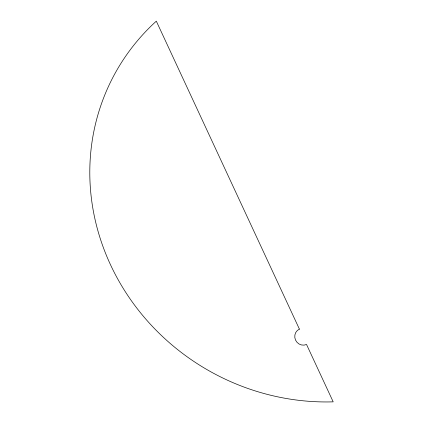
<?xml version="1.0" encoding="UTF-8"?>
<svg xmlns="http://www.w3.org/2000/svg" width="423" height="423" viewBox="0 0 423 423"><rect width="100%" height="100%" fill="white"/><g stroke="black" fill="none" stroke-linecap="round" stroke-linejoin="round"><path stroke-width="0.63" d="M299.405 329.126L156.314 21.15A227.949 214.498 30.4 0 0 110.456 264.655A227.949 214.498 30.4 0 0 333.192 401.85L306.532 344.47A8.471 8.1 57.1 0 1 295.561 340.124A8.471 8.1 57.1 0 1 299.405 329.126"/></g></svg>
